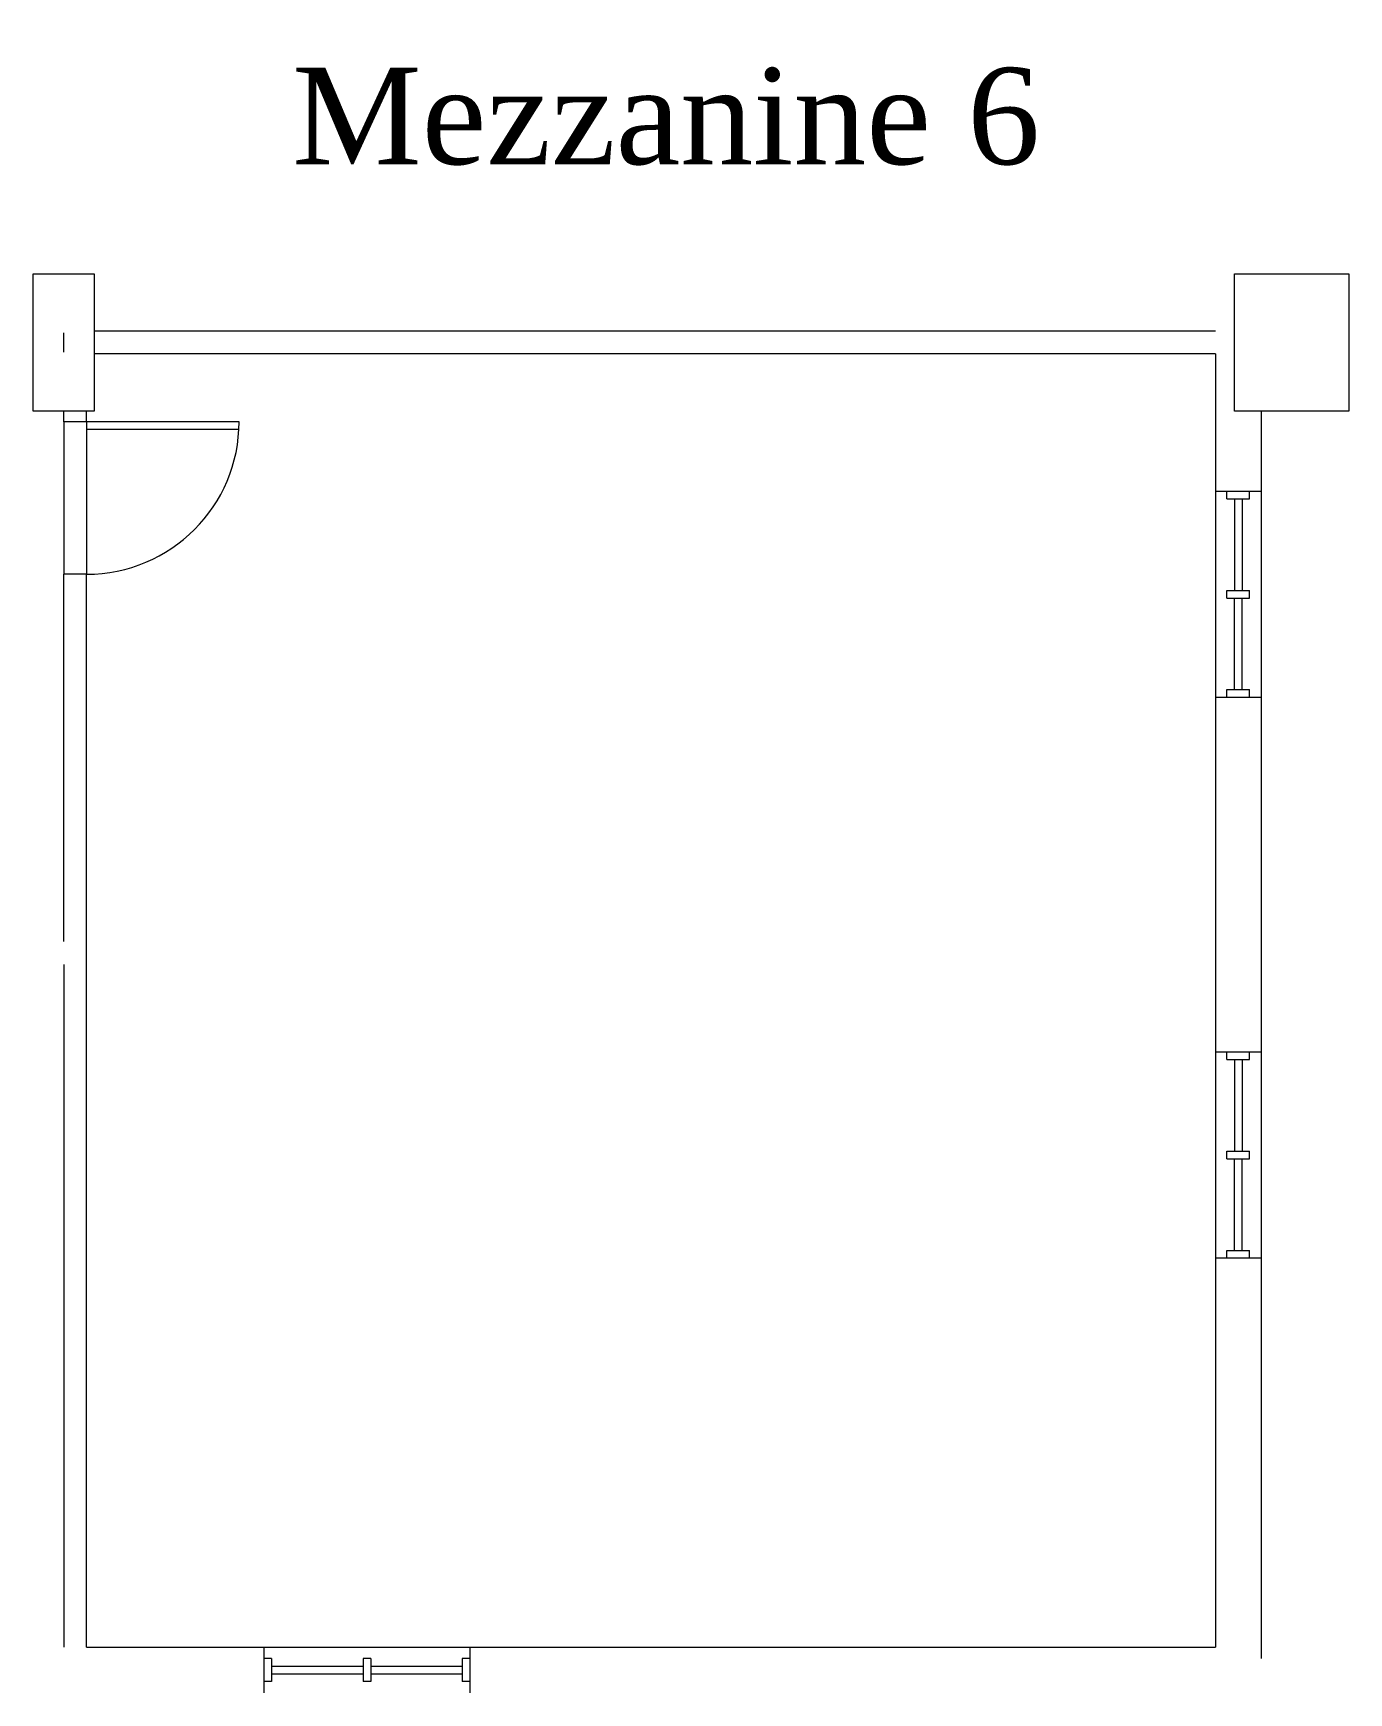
# Model space of a CAD drawing. Header units: inches. Extents: x 3496 to 3841, y 3607 to 4042.
import ezdxf

# ---------------------------------------------------------------- set-up
doc = ezdxf.new("R2010")
doc.units = ezdxf.units.IN
doc.header["$LTSCALE"] = 19.2
doc.header["$MEASUREMENT"] = 0
doc.layers.get('0').update_dxf_attribs({"lineweight": 15})
for name, color, linetype, lineweight in [('A-WALL-HEAD_NEWW', 4, 'Continuous', 15), ('ARDOOR', 5, 'Continuous', 15), ('ARDOOR-I', 5, 'Continuous', 15), ('ARHEADER', 7, 'Continuous', 15), ('ARWALL', 7, 'Continuous', 15), ('Guides', 203, 'Continuous', 13), ('None', 7, 'Continuous', 5), ('S-COLS', 1, 'Continuous', 15)]:
    doc.layers.add(name, color=color, linetype=linetype, lineweight=lineweight)
doc.styles.add('Times New Roman (bold)', font='Times New Roman')

# ---------------------------------------------------------------- blocks, each defined once
blk = doc.blocks.new('COL3036')
at = {"color": 7, "linetype": 'Continuous', "lineweight": 15}
blk.add_lwpolyline([(-15, -18), (-15, 18), (15, 18), (15, -18)], close=True, dxfattribs=at)
blk.add_lwpolyline([(-15, -18), (-15, 18), (15, 18), (15, -18)], close=True, dxfattribs=at)
blk = doc.blocks.new('DXF Point')
at = {"layer": 'None', "color": 7, "linetype": 'Continuous', "lineweight": 5}
blk.add_line((0, -2.5), (0, 2.5), dxfattribs=at)
blk = doc.blocks.new('COL1636')
at = {"color": 7, "linetype": 'Continuous', "lineweight": 15}
blk.add_lwpolyline([(-8, -18), (-8, 18), (8, 18), (8, -18)], close=True, dxfattribs=at)
blk.add_lwpolyline([(-8, -18), (-8, 18), (8, 18), (8, -18)], close=True, dxfattribs=at)
at = {"layer": 'Guides', "color": 7}
blk.add_blockref('DXF Point', (0, 0), dxfattribs=at)
blk.add_blockref('DXF Point', (0, 0), dxfattribs=at)
blk = doc.blocks.new('Group-14-1')
at = {"color": 7, "linetype": 'Continuous', "lineweight": 15}
for p, q in [((-159.68, 169.3), (-159.68, 167.35)), ((-119.68, 169.3), (-159.68, 169.3)), ((-159.68, 167.35), (-119.72, 167.35))]:
    blk.add_line(p, q, dxfattribs=at)
blk.add_arc((-159.68, 169.3), 40, 270, 0, dxfattribs=at)
blk = doc.blocks.new('Group-15-1')
at = {"layer": 'ARDOOR-I', "color": 7, "linetype": 'Continuous', "lineweight": 15}
for p, q in [((139.32, 149.05), (139.32, 151.05)), ((139.32, 149.05), (145.32, 149.05)), ((141.32, 149.05), (141.32, 125.05)), ((143.32, 149.05), (143.32, 125.05)), ((145.32, 149.05), (145.32, 151.05)), ((139.32, 125.05), (145.32, 125.05)), ((139.32, 123.05), (139.32, 125.05)), ((139.32, 123.05), (145.32, 123.05)), ((141.32, 99.05), (141.32, 123.05)), ((143.32, 99.05), (143.32, 123.05)), ((145.32, 123.05), (145.32, 125.05)), ((139.32, 99.05), (145.32, 99.05)), ((139.32, 97.05), (139.32, 99.05)), ((145.32, 97.05), (145.32, 99.05)), ((139.32, 2.05), (139.32, 4.05)), ((139.32, 2.05), (145.32, 2.05)), ((141.32, 2.05), (141.32, -21.95)), ((143.32, 2.05), (143.32, -21.95)), ((145.32, 2.05), (145.32, 4.05)), ((139.32, -23.95), (139.32, -21.95)), ((139.32, -21.95), (145.32, -21.95)), ((139.32, -23.95), (145.32, -23.95)), ((141.32, -47.95), (141.32, -23.95)), ((143.32, -47.95), (143.32, -23.95)), ((145.32, -23.95), (145.32, -21.95)), ((139.32, -49.95), (139.32, -47.95)), ((139.32, -47.95), (145.32, -47.95)), ((145.32, -49.95), (145.32, -47.95)), ((-111.18, -154.95), (-113.18, -154.95)), ((-111.18, -154.95), (-111.18, -160.95)), ((-87.18, -154.95), (-87.18, -160.95)), ((-85.18, -154.95), (-87.18, -154.95)), ((-85.18, -154.95), (-85.18, -160.95)), ((-61.18, -154.95), (-61.18, -160.95)), ((-59.18, -154.95), (-61.18, -154.95)), ((-111.18, -160.95), (-113.18, -160.95)), ((-111.18, -156.95), (-87.18, -156.95)), ((-111.18, -158.95), (-87.18, -158.95)), ((-85.18, -160.95), (-87.18, -160.95)), ((-85.18, -156.95), (-61.18, -156.95)), ((-85.18, -158.95), (-61.18, -158.95)), ((-59.18, -160.95), (-61.18, -160.95))]:
    blk.add_line(p, q, dxfattribs=at)
at = {"layer": 'ARHEADER', "color": 7, "linetype": 'Continuous', "lineweight": 15}
for p, q in [((-165.68, 169.3), (-165.68, 133.3)), ((-165.68, 169.3), (-165.68, 129.3)), ((-159.68, 169.3), (-159.68, 133.3)), ((-159.68, 169.3), (-159.68, 129.3))]:
    blk.add_line(p, q, dxfattribs=at)
at = {"layer": 'ARWALL', "color": 7, "linetype": 'Continuous', "lineweight": 15}
for p, q in [((136.32, 193.05), (-157.68, 193.05)), ((136.32, 187.05), (-157.68, 187.05)), ((136.32, 187.05), (136.32, -151.95)), ((136.32, 187.05), (136.32, -151.95)), ((-165.68, 169.3), (-165.68, 172.05)), ((-159.68, 169.3), (-159.68, 172.05)), ((148.32, 172.05), (148.32, -151.95)), ((148.32, 172.05), (148.32, -154.95)), ((-159.68, 169.3), (-165.68, 169.3)), ((136.32, 151.05), (148.32, 151.05)), ((136.32, 151.05), (148.32, 151.05)), ((-165.68, 33.03), (-165.68, 129.3)), ((-159.68, 129.3), (-165.68, 129.3)), ((-159.68, -151.95), (-159.68, 129.3)), ((136.32, 97.05), (148.32, 97.05)), ((136.32, 97.05), (148.32, 97.05)), ((-165.68, 27.03), (-165.68, -151.95)), ((136.32, 4.05), (148.32, 4.05)), ((136.32, 4.05), (148.32, 4.05)), ((136.32, -49.95), (148.32, -49.95)), ((136.32, -49.95), (148.32, -49.95)), ((-159.68, -151.95), (136.32, -151.95)), ((-113.18, -151.95), (-113.18, -163.95)), ((-113.18, -151.95), (-113.18, -163.95)), ((-59.18, -151.95), (-59.18, -163.95)), ((-59.18, -151.95), (-59.18, -163.95))]:
    blk.add_line(p, q, dxfattribs=at)
at = {"layer": 'ARDOOR', "color": 7}
blk.add_blockref('Group-14-1', (0, 0), dxfattribs=at)
at = {"layer": 'S-COLS', "color": 7}
for name, p in [('COL1636', (-165.68, 190.05)), ('COL3036', (156.32, 190.05))]:
    blk.add_blockref(name, p, dxfattribs=at)
blk = doc.blocks.new('Group-16-1')
at = {"layer": 'A-WALL-HEAD_NEWW', "color": 7, "insert": (-7.68, 262.08), "char_height": 25.2778, "width": 330, "attachment_point": 2, "line_spacing_factor": 1.049861, "style": 'Times New Roman (bold)'}
blk.add_mtext('Mezzanine 6', dxfattribs=at)

msp = doc.modelspace()

# ---------------------------------------------------------------- block references
at = {"layer": 'None', "color": 7}
for name in ['Group-16-1', 'Group-15-1']:
    msp.add_blockref(name, (3670.16, 3771.28), dxfattribs=at)

doc.saveas('drawing.dxf')
